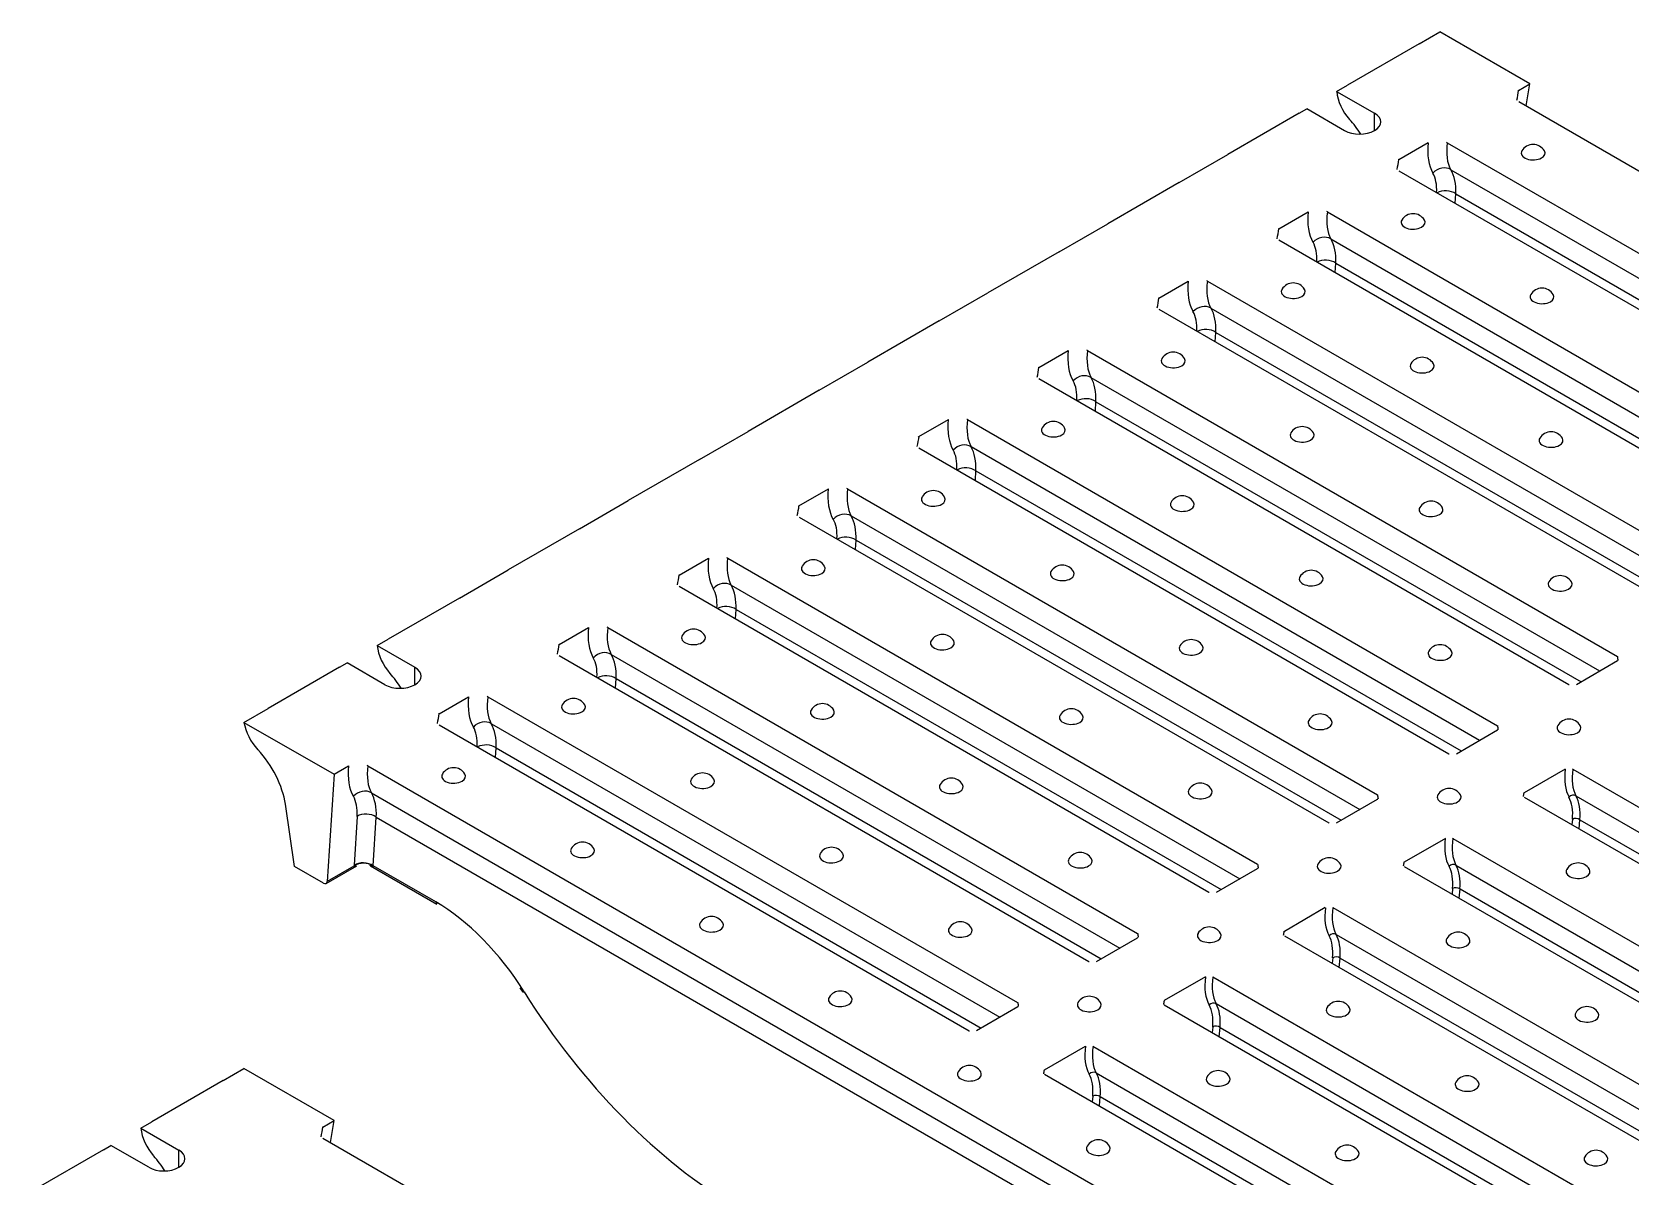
# Paper-space layout 'Layout1' of a CAD drawing. Extents: x -5 to 21.5, y -3 to 17.1.
# Drawn here: x 17.162 to 18.293, y 8.573 to 9.382 of the extents above; entities that cross this region are included whole.
import ezdxf

# ---------------------------------------------------------------- set-up
doc = ezdxf.new("R2010")
doc.units = 0
doc.header["$LTSCALE"] = 0.015748
doc.header["$MEASUREMENT"] = 0
doc.layers.add('Visible Edges', color=7, linetype='Continuous', lineweight=25)

psp = doc.layouts.get("Layout1")

# ---------------------------------------------------------------- linework, layer by layer
at = {"layer": 'Visible Edges', "color": 7, "linetype": 'Continuous', "lineweight": 25}
for p, q in [((18.1436, 9.3737), (18.0931, 9.3445)), ((18.1436, 9.3737), (18.1583, 9.3822)), ((18.2219, 9.3454), (18.1583, 9.3822)), ((18.0853, 9.34), (18.0931, 9.3445)), ((18.0853, 9.34), (18.1121, 9.3246)), ((18.214, 9.3408), (18.2219, 9.3454)), ((18.2195, 9.3298), (18.2219, 9.3454)), ((18.2219, 9.3454), (18.2219, 9.3454)), ((18.0588, 9.3247), (18.0641, 9.3278)), ((18.0908, 9.3123), (18.0641, 9.3278)), ((18.2141, 9.333), (19.0171, 8.8693)), ((18.0588, 9.3247), (18.0083, 9.2955)), ((18.1121, 9.3123), (18.1121, 9.3246)), ((17.9739, 9.2757), (18.0083, 9.2955)), ((18.1292, 9.2919), (18.15, 9.3039)), ((18.1636, 9.3038), (18.5385, 9.0874)), ((18.1292, 9.284), (18.5041, 9.0676)), ((18.1661, 9.2847), (18.5259, 9.077)), ((17.9739, 9.2757), (17.9234, 9.2465)), ((18.1691, 9.261), (18.1696, 9.2676)), ((18.1696, 9.2676), (18.5127, 9.0694)), ((18.0443, 9.2429), (18.0651, 9.2549)), ((18.0788, 9.2548), (18.4536, 9.0384)), ((17.8891, 9.2267), (17.9234, 9.2465)), ((17.8891, 9.2267), (17.8386, 9.1975)), ((18.0444, 9.235), (18.4193, 9.0186)), ((18.0812, 9.2357), (18.441, 9.028)), ((18.0843, 9.212), (18.0847, 9.2186)), ((18.0847, 9.2186), (18.4279, 9.0205)), ((17.9595, 9.1939), (17.9803, 9.2059)), ((17.9939, 9.2058), (18.3688, 8.9894)), ((17.8042, 9.1777), (17.8386, 9.1975)), ((17.9595, 9.186), (18.3344, 8.9696)), ((17.9964, 9.1868), (18.3562, 8.979)), ((17.8042, 9.1777), (17.7537, 9.1486)), ((17.9994, 9.163), (17.9998, 9.1696)), ((17.9998, 9.1696), (18.343, 8.9715)), ((17.7193, 9.1287), (17.7537, 9.1486)), ((17.8746, 9.1449), (17.8954, 9.1569)), ((17.909, 9.1569), (18.2839, 8.9404)), ((17.8747, 9.137), (18.2495, 8.9206)), ((17.9115, 9.1378), (18.2713, 8.9301)), ((17.7193, 9.1287), (17.6689, 9.0996)), ((17.9146, 9.114), (17.915, 9.1206)), ((17.915, 9.1206), (18.2582, 8.9225)), ((17.7898, 9.0959), (17.8106, 9.1079)), ((17.8242, 9.1079), (18.1991, 8.8914)), ((17.6345, 9.0797), (17.6689, 9.0996)), ((17.6345, 9.0797), (17.584, 9.0506)), ((17.7898, 9.088), (18.1647, 8.8716)), ((17.8267, 9.0888), (18.1864, 8.8811)), ((17.8297, 9.065), (17.8301, 9.0716)), ((17.8301, 9.0716), (18.1733, 8.8735)), ((17.7049, 9.0469), (17.7257, 9.0589)), ((17.7393, 9.0589), (18.1142, 8.8425)), ((17.5496, 9.0307), (17.584, 9.0506)), ((17.705, 9.039), (18.0798, 8.8226)), ((17.7418, 9.0398), (18.1016, 8.8321)), ((17.5496, 9.0307), (17.4992, 9.0016)), ((17.7449, 9.016), (17.7453, 9.0226)), ((17.7453, 9.0226), (18.0885, 8.8245)), ((17.4648, 8.9817), (17.4992, 9.0016)), ((17.6201, 8.9979), (17.6409, 9.0099)), ((17.6545, 9.0099), (18.0294, 8.7935)), ((17.6201, 8.99), (17.995, 8.7736)), ((17.657, 8.9908), (18.0167, 8.7831)), ((17.4648, 8.9817), (17.4143, 8.9526)), ((17.66, 8.967), (17.6604, 8.9736)), ((17.6604, 8.9736), (18.0036, 8.7755)), ((17.5352, 8.9489), (17.556, 8.9609)), ((17.5696, 8.9609), (17.9445, 8.7445)), ((17.4065, 8.9481), (17.4143, 8.9526)), ((17.4065, 8.9481), (17.4332, 8.9327)), ((17.3799, 8.9328), (17.3295, 8.9036)), ((17.3799, 8.9328), (17.3853, 8.9359)), ((17.412, 8.9204), (17.3853, 8.9359)), ((17.4332, 8.9204), (17.4332, 8.9327)), ((17.5353, 8.9411), (17.9101, 8.7246)), ((17.5721, 8.9418), (17.9319, 8.7341)), ((18.2549, 8.9206), (18.2839, 8.9374)), ((17.5752, 8.918), (17.5756, 8.9247)), ((17.5756, 8.9247), (17.9188, 8.7265)), ((17.4504, 8.8999), (17.4712, 8.9119)), ((17.4848, 8.9119), (17.8596, 8.6955)), ((17.3123, 8.8937), (17.3295, 8.9036)), ((17.3123, 8.8937), (17.376, 8.857)), ((17.4504, 8.8921), (17.8253, 8.6756)), ((17.4873, 8.8928), (17.847, 8.6851)), ((18.17, 8.8716), (18.1991, 8.8884)), ((17.4903, 8.869), (17.4907, 8.8757)), ((17.4907, 8.8757), (17.8339, 8.6775)), ((17.376, 8.857), (17.3711, 8.7811)), ((17.376, 8.857), (17.3863, 8.863)), ((17.3999, 8.8629), (18.203, 8.3993)), ((18.247, 8.8607), (18.218, 8.8439)), ((18.2524, 8.8607), (18.6272, 8.6442)), ((17.4024, 8.8438), (18.1945, 8.3865)), ((18.2546, 8.8417), (18.6188, 8.6315)), ((17.348, 8.7919), (17.3416, 8.8358)), ((18.0852, 8.8226), (18.1142, 8.8394)), ((18.218, 8.8408), (18.5929, 8.6244)), ((17.3924, 8.8272), (17.3902, 8.7927)), ((17.4037, 8.7922), (17.4059, 8.8267)), ((17.4059, 8.8267), (18.1947, 8.3712)), ((18.2522, 8.8252), (18.2518, 8.8213)), ((18.2569, 8.8184), (18.2574, 8.8249)), ((18.2574, 8.8249), (18.6056, 8.6239)), ((18.1622, 8.8117), (18.1331, 8.7949)), ((18.1675, 8.8117), (18.5424, 8.5952)), ((17.3686, 8.78), (17.348, 8.7919)), ((17.3704, 8.7798), (17.3921, 8.7923)), ((17.3901, 8.7921), (17.3711, 8.7811)), ((17.4017, 8.7923), (17.4487, 8.7651)), ((17.4479, 8.7667), (17.4037, 8.7922)), ((18.0003, 8.7736), (18.0294, 8.7904)), ((18.1331, 8.7918), (18.508, 8.5754)), ((18.1697, 8.7927), (18.5339, 8.5825)), ((18.1673, 8.7762), (18.167, 8.7723)), ((18.172, 8.7694), (18.1726, 8.7759)), ((18.1726, 8.7759), (18.5207, 8.5749)), ((18.0773, 8.7627), (18.0483, 8.7459)), ((18.0827, 8.7627), (18.4575, 8.5463)), ((17.9155, 8.7246), (17.9445, 8.7414)), ((18.0483, 8.7428), (18.4232, 8.5264)), ((18.0849, 8.7437), (18.4491, 8.5335)), ((18.0825, 8.7272), (18.0821, 8.7233)), ((18.0872, 8.7204), (18.0877, 8.7269)), ((18.0877, 8.7269), (18.4359, 8.5259)), ((17.9925, 8.7137), (17.9634, 8.6969)), ((17.9978, 8.7137), (18.3727, 8.4973)), ((18, 8.6948), (18.3642, 8.4845)), ((17.8597, 8.6924), (17.8306, 8.6756)), ((17.9634, 8.6939), (18.3383, 8.4774)), ((17.9976, 8.6782), (17.9973, 8.6743)), ((18.0023, 8.6714), (18.0029, 8.678)), ((18.0029, 8.678), (18.351, 8.4769)), ((17.8786, 8.6479), (17.9076, 8.6647)), ((17.9129, 8.6647), (18.2878, 8.4483)), ((17.2976, 8.6403), (17.2471, 8.6111)), ((17.2976, 8.6403), (17.3123, 8.6488)), ((17.376, 8.612), (17.3123, 8.6488)), ((17.8786, 8.6449), (18.2534, 8.4284)), ((17.9152, 8.6458), (18.2794, 8.4355)), ((17.9128, 8.6292), (17.9124, 8.6253)), ((17.9175, 8.6224), (17.918, 8.629)), ((17.918, 8.629), (18.2662, 8.428)), ((17.2394, 8.6066), (17.2471, 8.6111)), ((17.2394, 8.6066), (17.2661, 8.5912)), ((17.3681, 8.6075), (17.376, 8.612)), ((17.3736, 8.5965), (17.376, 8.612)), ((17.376, 8.612), (17.376, 8.612)), ((17.2128, 8.5913), (17.2181, 8.5944)), ((17.2449, 8.579), (17.2181, 8.5944)), ((17.3681, 8.5996), (18.1711, 8.136)), ((17.2128, 8.5913), (17.1623, 8.5622)), ((17.2661, 8.579), (17.2661, 8.5912))]:
    psp.add_line(p, q, dxfattribs=at)
for points in [[(18.214, 9.3408), (18.2136, 9.3406)], [(18.1636, 9.3038), (18.1631, 9.3041)], [(18.1292, 9.2919), (18.1288, 9.2916)], [(18.0788, 9.2548), (18.0783, 9.2551)], [(18.0443, 9.2429), (18.0439, 9.2426)], [(17.9939, 9.2058), (17.9934, 9.2061)], [(17.9595, 9.1939), (17.959, 9.1936)], [(17.909, 9.1569), (17.9086, 9.1571)], [(17.8746, 9.1449), (17.8742, 9.1446)], [(17.8242, 9.1079), (17.8237, 9.1081)], [(17.7898, 9.0959), (17.7893, 9.0956)], [(17.7393, 9.0589), (17.7389, 9.0591)], [(17.7049, 9.0469), (17.7045, 9.0466)], [(17.6545, 9.0099), (17.654, 9.0101)], [(17.6201, 8.9979), (17.6196, 8.9976)], [(17.5696, 8.9609), (17.5692, 8.9612)], [(17.5352, 8.9489), (17.5348, 8.9487)], [(18.2839, 8.9374), (18.2841, 8.9375)], [(18.2495, 8.9206), (18.2497, 8.9205)], [(17.4848, 8.9119), (17.4843, 8.9122)], [(17.4504, 8.8999), (17.4499, 8.8997)], [(18.1991, 8.8884), (18.1993, 8.8885)], [(18.1647, 8.8716), (18.1649, 8.8715)], [(17.3999, 8.8629), (17.3995, 8.8632)], [(18.2524, 8.8607), (18.2522, 8.8608)], [(18.218, 8.8439), (18.2178, 8.8438)], [(18.1142, 8.8394), (18.1144, 8.8395)], [(18.0798, 8.8226), (18.08, 8.8225)], [(18.1675, 8.8117), (18.1673, 8.8118)], [(17.4017, 8.7923), (17.4013, 8.7924)], [(18.0294, 8.7904), (18.0296, 8.7905)], [(18.1331, 8.7949), (18.1329, 8.7948)], [(17.995, 8.7736), (17.9952, 8.7735)], [(18.0827, 8.7627), (18.0825, 8.7628)], [(17.9445, 8.7414), (17.9447, 8.7415)], [(18.0483, 8.7459), (18.0481, 8.7458)], [(17.9101, 8.7246), (17.9103, 8.7245)], [(17.5099, 8.7029), (17.5076, 8.706)], [(17.9978, 8.7137), (17.9976, 8.7138)], [(17.9634, 8.6969), (17.9632, 8.6968)], [(17.8597, 8.6924), (17.8598, 8.6925)], [(17.8253, 8.6756), (17.8255, 8.6755)], [(17.9129, 8.6647), (17.9128, 8.6648)], [(17.8786, 8.6479), (17.8784, 8.6478)], [(17.3681, 8.6075), (17.3676, 8.6072)]]:
    psp.add_lwpolyline(points, dxfattribs=at)
for centre in [(18.2243, 9.2933), (18.1394, 9.2443), (18.0546, 9.1953), (18.2306, 9.1916), (17.9697, 9.1463), (18.1458, 9.1427), (17.8849, 9.0973), (18.0609, 9.0937), (18.237, 9.09), (17.8, 9.0484), (17.9761, 9.0447), (18.1521, 9.041), (17.7151, 8.9994), (17.8912, 8.9957), (18.0673, 8.992), (18.2434, 8.9883), (17.6303, 8.9504), (17.8064, 8.9467), (17.9824, 8.943), (18.1585, 8.9394), (17.5454, 8.9014), (17.7215, 8.8977), (17.8976, 8.894), (18.0736, 8.8904), (18.2497, 8.8867), (17.4606, 8.8524), (17.6367, 8.8487), (17.8127, 8.845), (17.9888, 8.8414), (18.1649, 8.8377), (17.5518, 8.7997), (17.7279, 8.7961), (17.9039, 8.7924), (18.08, 8.7887), (18.2561, 8.785), (17.643, 8.7471), (17.8191, 8.7434), (17.9952, 8.7397), (18.1712, 8.736), (17.7342, 8.6944), (17.9103, 8.6907), (18.0864, 8.6871), (18.2624, 8.6834), (17.8255, 8.6417), (18.0015, 8.6381), (18.1776, 8.6344), (17.9167, 8.5891), (18.0927, 8.5854), (18.2688, 8.5817)]:
    psp.add_arc(centre, 0.0093, 30.9041, 149.0959, dxfattribs=at)
for centre, major_axis, ratio, start_param, end_param in [((18.1011, 9.3331), (-0.0112, 0.0195), 0.57735, 0.907562, 1.922268), ((18.1649, 9.3133), (0.0404, 0.057), 0.504809, 5.403026, 5.528356), ((18.1015, 9.3185), (0.015, 0), 0.57735, 3.926991, 7.068583), ((18.0811, 9.2947), (-0.0225, 0.039), 0.57735, 4.766946, 5.063861), ((18.1993, 9.3331), (0.0404, 0.057), 0.504809, 2.419633, 2.911791), ((18.206, 9.3283), (-0.0355, -0.0487), 0.492768, 5.550185, 6.058778), ((18.2243, 9.2965), (-0.00844, 0), 0.57735, 5.950442, 8.63938), ((18.2243, 9.2965), (0.00844, 0), 0.57735, 5.497787, 6.615929), ((18.0801, 9.2643), (0.0404, 0.057), 0.504809, 5.403026, 5.528356), ((18.1602, 9.2775), (-0.00833, -0.00477), 0.84132, 3.567123, 5.079869), ((18.1202, 9.2455), (0.0292, 0.0413), 0.504809, 5.608398, 6.053383), ((18.127, 9.2407), (-0.0341, -0.0495), 0.516761, 2.449631, 2.905864), ((18.1628, 9.2633), (-0.00958, 0.00061), 0.67116, 3.970205, 5.481714), ((18.1144, 9.2842), (0.0404, 0.057), 0.504809, 2.419633, 2.911791), ((18.1212, 9.2793), (-0.0355, -0.0487), 0.492768, 5.550185, 6.058778), ((18.1394, 9.2475), (-0.00844, 0), 0.57735, 5.950442, 8.63938), ((18.1394, 9.2475), (0.00844, 0), 0.57735, 5.497787, 6.615929), ((17.9952, 9.2153), (0.0404, 0.057), 0.504809, 5.403026, 5.528356), ((18.0753, 9.2285), (-0.00833, -0.00477), 0.84132, 3.567123, 5.079869), ((18.0354, 9.1965), (0.0292, 0.0413), 0.504809, 5.608398, 6.053383), ((18.0421, 9.1917), (-0.0341, -0.0495), 0.516761, 2.449631, 2.905864), ((18.0779, 9.2143), (-0.00958, 0.00061), 0.67116, 3.970205, 5.481714), ((18.0296, 9.2352), (0.0404, 0.057), 0.504809, 2.419633, 2.911791), ((18.0363, 9.2303), (-0.0355, -0.0487), 0.492768, 5.550185, 6.058778), ((17.9104, 9.1663), (0.0404, 0.057), 0.504809, 5.403026, 5.528356), ((18.0546, 9.1985), (-0.00844, 0), 0.57735, 5.950442, 8.63938), ((18.0546, 9.1985), (0.00844, 0), 0.57735, 5.497787, 6.615929), ((18.2306, 9.1948), (-0.00844, 0), 0.57735, 5.950442, 8.63938), ((18.2306, 9.1948), (0.00844, 0), 0.57735, 5.497787, 6.615929), ((17.9905, 9.1795), (-0.00833, -0.00477), 0.84132, 3.567123, 5.079869), ((17.9505, 9.1475), (0.0292, 0.0413), 0.504809, 5.608398, 6.053383), ((17.9573, 9.1427), (-0.0341, -0.0495), 0.516761, 2.449631, 2.905864), ((17.9931, 9.1653), (-0.00958, 0.00061), 0.67116, 3.970205, 5.481714), ((17.9447, 9.1862), (0.0404, 0.057), 0.504809, 2.419633, 2.911791), ((17.9515, 9.1814), (-0.0355, -0.0487), 0.492768, 5.550185, 6.058778), ((17.9697, 9.1495), (-0.00844, 0), 0.57735, 5.950442, 8.63938), ((17.9697, 9.1495), (0.00844, 0), 0.57735, 5.497787, 6.615929), ((18.1458, 9.1458), (-0.00844, 0), 0.57735, 5.950442, 8.63938), ((18.1458, 9.1458), (0.00844, 0), 0.57735, 5.497787, 6.615929), ((17.8255, 9.1173), (0.0404, 0.057), 0.504809, 5.403026, 5.528356), ((17.9056, 9.1305), (-0.00833, -0.00477), 0.84132, 3.567123, 5.079869), ((17.8657, 9.0985), (0.0292, 0.0413), 0.504809, 5.608398, 6.053383), ((17.8724, 9.0937), (-0.0341, -0.0495), 0.516761, 2.449631, 2.905864), ((17.9082, 9.1163), (-0.00958, 0.00061), 0.67116, 3.970205, 5.481714), ((17.8599, 9.1372), (0.0404, 0.057), 0.504809, 2.419633, 2.911791), ((17.8666, 9.1324), (-0.0355, -0.0487), 0.492768, 5.550185, 6.058778), ((17.8849, 9.1005), (-0.00844, 0), 0.57735, 5.950442, 8.63938), ((17.8849, 9.1005), (0.00844, 0), 0.57735, 5.497787, 6.615929), ((17.7407, 9.0684), (0.0404, 0.057), 0.504809, 5.403026, 5.528356), ((17.8208, 9.0815), (-0.00833, -0.00477), 0.84132, 3.567123, 5.079869), ((18.0609, 9.0969), (-0.00844, 0), 0.57735, 5.950442, 8.63938), ((18.0609, 9.0969), (0.00844, 0), 0.57735, 5.497787, 6.615929), ((18.237, 9.0932), (-0.00844, 0), 0.57735, 5.950442, 8.63938), ((18.237, 9.0932), (0.00844, 0), 0.57735, 5.497787, 6.615929), ((17.7808, 9.0496), (0.0292, 0.0413), 0.504809, 5.608398, 6.053383), ((17.7875, 9.0447), (-0.0341, -0.0495), 0.516761, 2.449631, 2.905864), ((17.8234, 9.0673), (-0.00958, 0.00061), 0.67116, 3.970205, 5.481714), ((17.775, 9.0882), (0.0404, 0.057), 0.504809, 2.419633, 2.911791), ((17.7818, 9.0834), (-0.0355, -0.0487), 0.492768, 5.550185, 6.058778), ((17.6558, 9.0194), (0.0404, 0.057), 0.504809, 5.403026, 5.528356), ((17.8, 9.0515), (-0.00844, 0), 0.57735, 5.950442, 8.63938), ((17.8, 9.0515), (0.00844, 0), 0.57735, 5.497787, 6.615929), ((17.9761, 9.0479), (-0.00844, 0), 0.57735, 5.950442, 8.63938), ((17.9761, 9.0479), (0.00844, 0), 0.57735, 5.497787, 6.615929), ((18.1521, 9.0442), (-0.00844, 0), 0.57735, 5.950442, 8.63938), ((18.1521, 9.0442), (0.00844, 0), 0.57735, 5.497787, 6.615929), ((17.7359, 9.0325), (-0.00833, -0.00477), 0.84132, 3.567123, 5.079869), ((17.696, 9.0006), (0.0292, 0.0413), 0.504809, 5.608398, 6.053383), ((17.7027, 8.9957), (-0.0341, -0.0495), 0.516761, 2.449631, 2.905864), ((17.7385, 9.0183), (-0.00958, 0.00061), 0.67116, 3.970205, 5.481714), ((17.6902, 9.0392), (0.0404, 0.057), 0.504809, 2.419633, 2.911791), ((17.6969, 9.0344), (-0.0355, -0.0487), 0.492768, 5.550185, 6.058778), ((17.7151, 9.0025), (-0.00844, 0), 0.57735, 5.950442, 8.63938), ((17.7151, 9.0025), (0.00844, 0), 0.57735, 5.497787, 6.615929), ((17.8912, 8.9989), (-0.00844, 0), 0.57735, 5.950442, 8.63938), ((17.8912, 8.9989), (0.00844, 0), 0.57735, 5.497787, 6.615929), ((17.571, 8.9704), (0.0404, 0.057), 0.504809, 5.403026, 5.528356), ((17.6511, 8.9836), (-0.00833, -0.00477), 0.84132, 3.567123, 5.079869), ((17.6111, 8.9516), (0.0292, 0.0413), 0.504809, 5.608398, 6.053383), ((17.6178, 8.9467), (-0.0341, -0.0495), 0.516761, 2.449631, 2.905864), ((18.0673, 8.9952), (-0.00844, 0), 0.57735, 5.950442, 8.63938), ((18.0673, 8.9952), (0.00844, 0), 0.57735, 5.497787, 6.615929), ((18.2434, 8.9915), (-0.00844, 0), 0.57735, 5.950442, 8.63938), ((18.2434, 8.9915), (0.00844, 0), 0.57735, 5.497787, 6.615929), ((17.6537, 8.9693), (-0.00958, 0.00061), 0.67116, 3.970205, 5.481714), ((17.6053, 8.9902), (0.0404, 0.057), 0.504809, 2.419633, 2.911791), ((17.6121, 8.9854), (-0.0355, -0.0487), 0.492768, 5.550185, 6.058778), ((17.6303, 8.9536), (-0.00844, 0), 0.57735, 5.950442, 8.63938), ((17.6303, 8.9536), (0.00844, 0), 0.57735, 5.497787, 6.615929), ((17.4223, 8.9412), (-0.0112, 0.0195), 0.57735, 0.907562, 1.922268), ((17.4861, 8.9214), (0.0404, 0.057), 0.504809, 5.403026, 5.528356), ((17.5662, 8.9346), (-0.00833, -0.00477), 0.84132, 3.567123, 5.079869), ((17.8064, 8.9499), (-0.00844, 0), 0.57735, 5.950442, 8.63938), ((17.8064, 8.9499), (0.00844, 0), 0.57735, 5.497787, 6.615929), ((17.9824, 8.9462), (-0.00844, 0), 0.57735, 5.950442, 8.63938), ((17.9824, 8.9462), (0.00844, 0), 0.57735, 5.497787, 6.615929), ((18.1585, 8.9425), (-0.00844, 0), 0.57735, 5.950442, 8.63938), ((18.1585, 8.9425), (0.00844, 0), 0.57735, 5.497787, 6.615929), ((17.4226, 8.9265), (0.015, 0), 0.57735, 3.926991, 7.068583), ((17.5262, 8.9026), (0.0292, 0.0413), 0.504809, 5.608398, 6.053383), ((17.533, 8.8978), (-0.0341, -0.0495), 0.516761, 2.449631, 2.905864), ((18.3263, 8.9649), (0.0218, 0.0563), 0.656047, 2.254563, 2.308727), ((17.4022, 8.9028), (-0.0225, 0.039), 0.57735, 4.766946, 5.063861), ((17.5688, 8.9203), (-0.00958, 0.00061), 0.67116, 3.970205, 5.481714), ((17.5205, 8.9412), (0.0404, 0.057), 0.504809, 2.419633, 2.911791), ((17.5272, 8.9364), (-0.0355, -0.0487), 0.492768, 5.550185, 6.058778), ((17.4012, 8.8724), (0.0404, 0.057), 0.504809, 5.403026, 5.528356), ((17.5454, 8.9046), (-0.00844, 0), 0.57735, 5.950442, 8.63938), ((17.5454, 8.9046), (0.00844, 0), 0.57735, 5.497787, 6.615929), ((17.7215, 8.9009), (-0.00844, 0), 0.57735, 5.950442, 8.63938), ((17.7215, 8.9009), (0.00844, 0), 0.57735, 5.497787, 6.615929), ((17.8976, 8.8972), (-0.00844, 0), 0.57735, 5.950442, 8.63938), ((17.8976, 8.8972), (0.00844, 0), 0.57735, 5.497787, 6.615929), ((17.328, 8.8868), (0.0121, -0.019), 0.546379, 4.025578, 5.040285), ((17.4813, 8.8856), (-0.00833, -0.00477), 0.84132, 3.567123, 5.079869), ((17.4414, 8.8536), (0.0292, 0.0413), 0.504809, 5.608398, 6.053383), ((17.4481, 8.8488), (-0.0341, -0.0495), 0.516761, 2.449631, 2.905864), ((18.0736, 8.8935), (-0.00844, 0), 0.57735, 5.950442, 8.63938), ((18.0736, 8.8935), (0.00844, 0), 0.57735, 5.497787, 6.615929), ((18.2415, 8.9159), (0.0218, 0.0563), 0.656047, 2.254563, 2.308727), ((18.2497, 8.8899), (-0.00844, 0), 0.57735, 5.950442, 8.63938), ((18.2497, 8.8899), (0.00844, 0), 0.57735, 5.497787, 6.615929), ((17.4839, 8.8713), (-0.00958, 0.00061), 0.67116, 3.970205, 5.481714), ((17.3102, 8.8497), (-0.0242, 0.038), 0.546379, 4.025587, 5.040285), ((17.4356, 8.8922), (0.0404, 0.057), 0.504809, 2.419633, 2.911791), ((17.4424, 8.8874), (-0.0355, -0.0487), 0.492768, 5.550185, 6.058778), ((17.4606, 8.8556), (-0.00844, 0), 0.57735, 5.950442, 8.63938), ((17.4606, 8.8556), (0.00844, 0), 0.57735, 5.497787, 6.615929), ((17.6367, 8.8519), (-0.00844, 0), 0.57735, 5.950442, 8.63938), ((17.6367, 8.8519), (0.00844, 0), 0.57735, 5.497787, 6.615929), ((18.2922, 8.8871), (0.0378, 0.0517), 0.490466, 2.417881, 2.918155), ((18.2948, 8.8852), (-0.0359, -0.0484), 0.484834, 5.553446, 6.062038), ((17.3965, 8.8366), (-0.00833, -0.00477), 0.84132, 3.567123, 5.079869), ((17.3565, 8.8046), (0.0292, 0.0413), 0.504809, 5.597151, 6.053383), ((17.3633, 8.7998), (-0.0341, -0.0495), 0.516761, 2.449631, 2.905864), ((17.8127, 8.8482), (-0.00844, 0), 0.57735, 5.950442, 8.63938), ((17.8127, 8.8482), (0.00844, 0), 0.57735, 5.497787, 6.615929), ((17.9888, 8.8446), (-0.00844, 0), 0.57735, 5.950442, 8.63938), ((17.9888, 8.8446), (0.00844, 0), 0.57735, 5.497787, 6.615929), ((18.1566, 8.8669), (0.0218, 0.0563), 0.656047, 2.254563, 2.308727), ((18.1649, 8.8409), (-0.00844, 0), 0.57735, 5.950442, 8.63938), ((18.1649, 8.8409), (0.00844, 0), 0.57735, 5.497787, 6.615929), ((18.1729, 8.8183), (0.0378, 0.0517), 0.490466, 5.487175, 5.542836), ((18.2523, 8.8389), (-0.00328, -0.00181), 0.850857, 3.580222, 5.082099), ((18.2148, 8.7981), (-0.0353, -0.0488), 0.496082, 2.459523, 2.915755), ((18.2121, 8.8), (0.0334, 0.0456), 0.490466, 5.603515, 6.059747), ((17.3991, 8.8224), (-0.00958, 0.00061), 0.67116, 3.970205, 5.534766), ((18.2548, 8.8232), (-0.00374, 0.00032), 0.682233, 3.985512, 5.548907), ((18.2073, 8.8381), (0.0378, 0.0517), 0.490466, 2.417881, 2.918155), ((18.2099, 8.8362), (-0.0359, -0.0484), 0.484834, 5.553446, 6.062038), ((17.5518, 8.8029), (-0.00844, 0), 0.57735, 5.950442, 8.63938), ((17.5518, 8.8029), (0.00844, 0), 0.57735, 5.497787, 6.615929), ((17.7279, 8.7992), (-0.00844, 0), 0.57735, 5.950442, 8.63938), ((17.7279, 8.7992), (0.00844, 0), 0.57735, 5.497787, 6.615929), ((17.9039, 8.7956), (-0.00844, 0), 0.57735, 5.950442, 8.63938), ((17.9039, 8.7956), (0.00844, 0), 0.57735, 5.497787, 6.615929), ((17.3969, 8.7873), (0.0096, 0), 0.705823, 0.792496, 2.349096), ((17.3996, 8.7987), (0.0077, 0.0109), 0.504809, 2.455558, 2.522627), ((17.3969, 8.7994), (-0.00661, -0.0075), 0.208129, 6.17065, 6.836619), ((17.3969, 8.7879), (-0.00958, 0.00061), 0.67116, 3.970205, 5.534766), ((17.3969, 8.7994), (0.00661, -0.0075), 0.208129, 5.729751, 6.395721), ((17.4064, 8.7939), (-0.00276, -0.00272), 0.309715, 5.635049, 5.702118), ((18.0718, 8.818), (0.0218, 0.0563), 0.656047, 2.254563, 2.308727), ((18.08, 8.7919), (-0.00844, 0), 0.57735, 5.950442, 8.63938), ((18.08, 8.7919), (0.00844, 0), 0.57735, 5.497787, 6.615929), ((18.0881, 8.7693), (0.0378, 0.0517), 0.490466, 5.487175, 5.542836), ((18.1674, 8.7899), (-0.00328, -0.00181), 0.850857, 3.580222, 5.082099), ((18.1273, 8.751), (0.0334, 0.0456), 0.490466, 5.603515, 6.059747), ((18.1299, 8.7491), (-0.0353, -0.0488), 0.496082, 2.459523, 2.915755), ((18.2561, 8.7882), (-0.00844, 0), 0.57735, 5.950442, 8.63938), ((18.2561, 8.7882), (0.00844, 0), 0.57735, 5.497787, 6.615929), ((17.3685, 8.783), (-0.00201, 0.00317), 0.546379, 2.332618, 3.783985), ((18.1699, 8.7742), (-0.00374, 0.00032), 0.682233, 3.985512, 5.548907), ((17.4525, 8.6683), (-0.0665, 0.1045), 0.546379, 4.699017, 5.4742), ((17.4506, 8.7684), (-0.00188, -0.00325), 0.577344, 5.550152, 6.283188), ((18.1225, 8.7891), (0.0378, 0.0517), 0.490466, 2.417881, 2.918155), ((18.1251, 8.7872), (-0.0359, -0.0484), 0.484834, 5.553446, 6.062038), ((17.643, 8.7503), (-0.00844, 0), 0.57735, 5.950442, 8.63938), ((17.643, 8.7503), (0.00844, 0), 0.57735, 5.497787, 6.615929), ((17.8191, 8.7466), (-0.00844, 0), 0.57735, 5.950442, 8.63938), ((17.8191, 8.7466), (0.00844, 0), 0.57735, 5.497787, 6.615929), ((17.9869, 8.769), (0.0218, 0.0563), 0.656047, 2.254563, 2.308727), ((17.9952, 8.7429), (-0.00844, 0), 0.57735, 5.950442, 8.63938), ((17.9952, 8.7429), (0.00844, 0), 0.57735, 5.497787, 6.615929), ((18.0032, 8.7203), (0.0378, 0.0517), 0.490466, 5.487175, 5.542836), ((18.0826, 8.7409), (-0.00328, -0.00181), 0.850857, 3.580222, 5.082099), ((18.0424, 8.702), (0.0334, 0.0456), 0.490466, 5.603515, 6.059747), ((18.0451, 8.7001), (-0.0353, -0.0488), 0.496082, 2.459523, 2.915755), ((18.1712, 8.7392), (-0.00844, 0), 0.57735, 5.950442, 8.63938), ((18.1712, 8.7392), (0.00844, 0), 0.57735, 5.497787, 6.615929), ((18.0851, 8.7253), (-0.00374, 0.00032), 0.682233, 3.985512, 5.548907), ((18.0376, 8.7401), (0.0378, 0.0517), 0.490466, 2.417881, 2.918155), ((18.0402, 8.7382), (-0.0359, -0.0484), 0.484834, 5.553446, 6.062038), ((17.5131, 8.7049), (-0.00318, -0.00199), 0.012835, 0, 0.578045), ((17.6492, 8.7868), (-0.1592, 0.2501), 0.546379, 1.557425, 2.332618), ((17.7342, 8.6976), (-0.00844, 0), 0.57735, 5.950442, 8.63938), ((17.7342, 8.6976), (0.00844, 0), 0.57735, 5.497787, 6.615929), ((17.9021, 8.72), (0.0218, 0.0563), 0.656047, 2.254563, 2.308727), ((17.9103, 8.6939), (-0.00844, 0), 0.57735, 5.950442, 8.63938), ((17.9103, 8.6939), (0.00844, 0), 0.57735, 5.497787, 6.615929), ((17.9184, 8.6713), (0.0378, 0.0517), 0.490466, 5.487175, 5.542836), ((17.9977, 8.6919), (-0.00328, -0.00181), 0.850857, 3.580222, 5.082099), ((17.9602, 8.6511), (-0.0353, -0.0488), 0.496082, 2.459523, 2.915755), ((17.9576, 8.653), (0.0334, 0.0456), 0.490466, 5.603515, 6.059747), ((18.0864, 8.6902), (-0.00844, 0), 0.57735, 5.950442, 8.63938), ((18.0864, 8.6902), (0.00844, 0), 0.57735, 5.497787, 6.615929), ((18.2624, 8.6866), (-0.00844, 0), 0.57735, 5.950442, 8.63938), ((18.2624, 8.6866), (0.00844, 0), 0.57735, 5.497787, 6.615929), ((18.0002, 8.6763), (-0.00374, 0.00032), 0.682233, 3.985512, 5.548907), ((17.9527, 8.6912), (0.0378, 0.0517), 0.490466, 2.417881, 2.918155), ((17.9554, 8.6892), (-0.0359, -0.0484), 0.484834, 5.553446, 6.062038), ((17.8255, 8.6449), (-0.00844, 0), 0.57735, 5.950442, 8.63938), ((17.8255, 8.6449), (0.00844, 0), 0.57735, 5.497787, 6.615929), ((17.8335, 8.6223), (0.0378, 0.0517), 0.490466, 5.487175, 5.542836), ((17.9129, 8.6429), (-0.00328, -0.00181), 0.850857, 3.580222, 5.082099), ((17.8727, 8.6041), (0.0334, 0.0456), 0.490466, 5.603515, 6.059747), ((17.8754, 8.6021), (-0.0353, -0.0488), 0.496082, 2.459523, 2.915755), ((18.0015, 8.6412), (-0.00844, 0), 0.57735, 5.950442, 8.63938), ((18.0015, 8.6412), (0.00844, 0), 0.57735, 5.497787, 6.615929), ((18.1776, 8.6376), (-0.00844, 0), 0.57735, 5.950442, 8.63938), ((18.1776, 8.6376), (0.00844, 0), 0.57735, 5.497787, 6.615929), ((17.9154, 8.6273), (-0.00374, 0.00032), 0.682233, 3.985512, 5.548907), ((17.2551, 8.5998), (-0.0112, 0.0195), 0.57735, 0.907562, 1.922268), ((17.3189, 8.5799), (0.0404, 0.057), 0.504809, 5.403026, 5.528356), ((17.9167, 8.5923), (-0.00844, 0), 0.57735, 5.950442, 8.63938), ((17.9167, 8.5923), (0.00844, 0), 0.57735, 5.497787, 6.615929), ((17.2555, 8.5851), (0.015, 0), 0.57735, 3.926991, 7.068583), ((17.2351, 8.5613), (-0.0225, 0.039), 0.57735, 4.766946, 5.063861), ((18.0927, 8.5886), (-0.00844, 0), 0.57735, 5.950442, 8.63938), ((18.0927, 8.5886), (0.00844, 0), 0.57735, 5.497787, 6.615929), ((18.2688, 8.5849), (-0.00844, 0), 0.57735, 5.950442, 8.63938), ((18.2688, 8.5849), (0.00844, 0), 0.57735, 5.497787, 6.615929)]:
    psp.add_ellipse(centre, major_axis=major_axis, ratio=ratio, start_param=start_param, end_param=end_param, dxfattribs=at)

doc.saveas('drawing.dxf')
